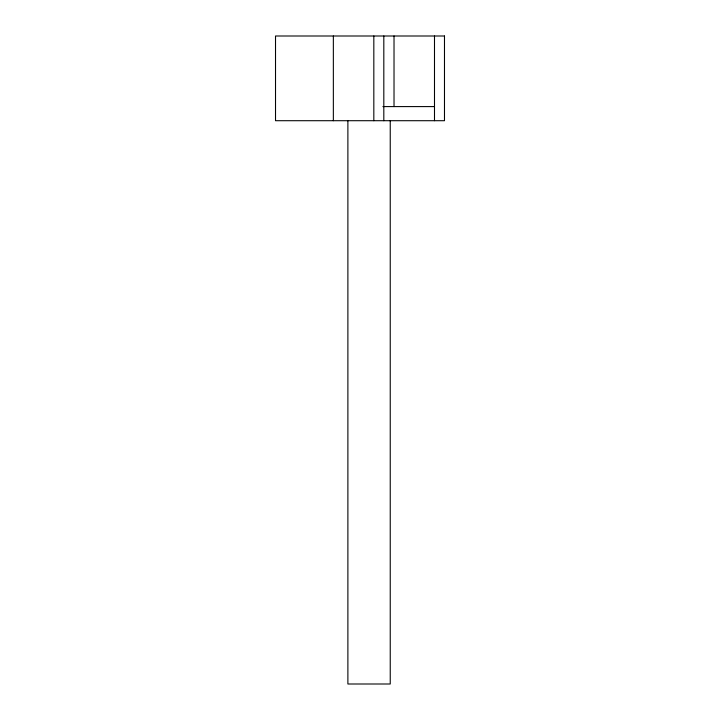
<?xml version="1.0" encoding="UTF-8"?>
<svg xmlns="http://www.w3.org/2000/svg" width="720" height="720" viewBox="0 0 720 720"><rect width="100%" height="100%" fill="white"/><g stroke="black" fill="none" stroke-linecap="round" stroke-linejoin="round"><path stroke-width="1.08" d="M382.896 106.587L434.493 106.587M434.493 36L434.493 120.708M394.02 36L394.02 106.587M390.24 120.708L390.24 684L347.886 684L347.886 120.708M383.814 36L383.814 120.708M373.824 36L373.824 120.708M333.351 36L333.351 120.708M444.483 36L275.517 36L275.517 120.708L444.483 120.708L444.483 36"/></g></svg>
